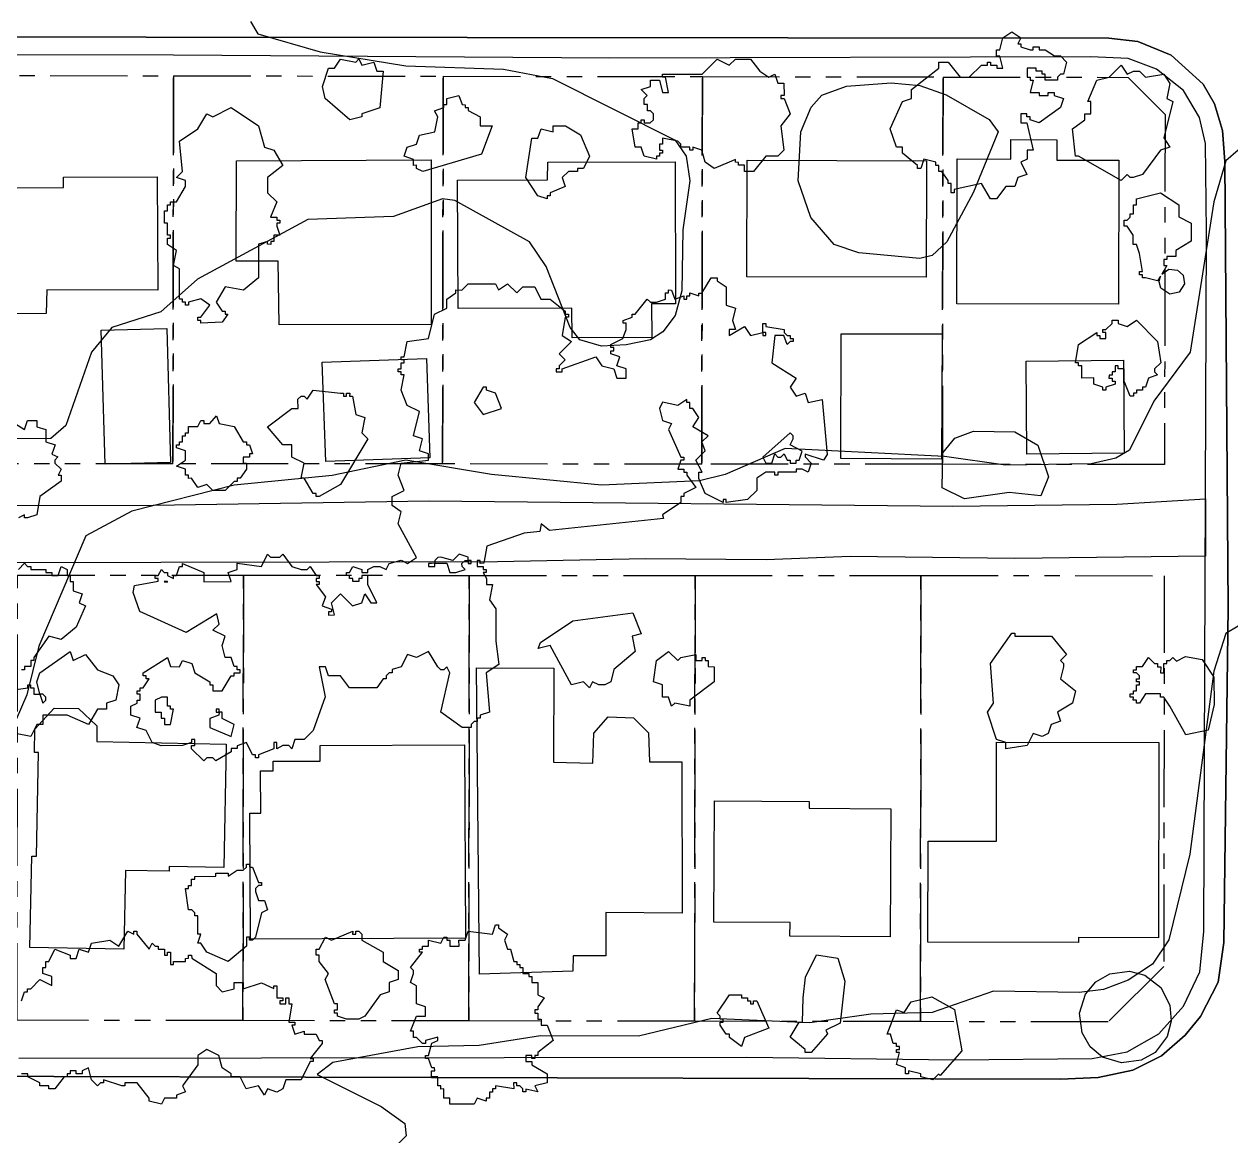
# Model space of a CAD drawing. Header units: metres. Extents: x -550 to 550, y -500 to 950.
# Drawn here: x 247.4 to 346.7, y 738.9 to 830.4 of the extents above; entities that cross this region are included whole.
import ezdxf

# ---------------------------------------------------------------- set-up
doc = ezdxf.new("R2010")
doc.units = ezdxf.units.M
doc.header["$LTSCALE"] = 2
doc.linetypes.add('PHANTOM', pattern=[6.35, 3.175, -0.635, 0.635, -0.635, 0.635, -0.635])
for name, color, linetype in [('SITE-BLDG-EXIST', 7, 'CONTINUOUS'), ('SITE-PARKING', 250, 'CONTINUOUS'), ('SITE-PROPERTY', 7, 'PHANTOM'), ('SITE-ROAD-CURB', 7, 'CONTINUOUS'), ('SITE-ROAD-GRAVEL', 32, 'CONTINUOUS'), ('SITE-ROAD-PAVED', 7, 'CONTINUOUS'), ('SITE-TREE-CANOPY', 94, 'CONTINUOUS'), ('TOPO-CONTOUR-MAJOR', 8, 'CONTINUOUS'), ('TOPO-CONTOUR-MINOR', 9, 'CONTINUOUS')]:
    doc.layers.add(name, color=color, linetype=linetype)

msp = doc.modelspace()

# ---------------------------------------------------------------- linework, layer by layer
at = {"layer": 'SITE-BLDG-EXIST'}
for points in [[(324.154, 819.288), (328.557, 819.271), (328.559, 820.884), (332.351, 820.869), (332.341, 819.2), (337.467, 819.194), (337.431, 807.336), (324.111, 807.375)], [(268.351, 805.643), (268.273, 810.882), (264.819, 810.887), (264.843, 819.14), (280.852, 819.209), (280.87, 805.672)], [(290.435, 817.573), (290.451, 819.019), (300.927, 819.061), (300.968, 807.37), (298.995, 807.362), (299.006, 804.592), (292.455, 804.578), (292.444, 807.014), (283.07, 806.97), (283.013, 817.538)], [(306.841, 809.588), (306.867, 819.176), (321.62, 819.147), (321.593, 809.558)], [(249.221, 808.515), (249.169, 806.579), (238.061, 806.516), (238.088, 816.571), (241.332, 816.59), (241.332, 816.901), (250.601, 816.934), (250.609, 817.801), (258.297, 817.825), (258.356, 808.481)], [(314.567, 794.628), (314.601, 804.906), (322.901, 804.885), (322.867, 794.595)], [(280.46, 802.869), (280.758, 794.704), (272.185, 794.392), (271.886, 802.557)], [(337.833, 802.719), (337.893, 795.066), (329.875, 794.998), (329.814, 802.651)], [(284.591, 777.402), (290.953, 777.382), (290.929, 769.651), (294.159, 769.581), (294.232, 772.028), (295.421, 773.372), (297.499, 773.292), (298.754, 772.055), (298.828, 769.686), (301.483, 769.672), (301.509, 757.224), (295.225, 757.277), (295.234, 753.728), (292.545, 753.72), (292.529, 752.463), (284.847, 752.217)], [(248.241, 772.375), (249.837, 774.108), (251.838, 774.073), (253.353, 772.647), (253.33, 771.345), (263.975, 771.132), (263.78, 760.976), (259.3, 761.059), (259.292, 760.67), (255.697, 760.741), (255.57, 754.256), (247.839, 754.411), (247.989, 761.908), (248.368, 761.908), (248.541, 770.45), (248.204, 770.451)], [(283.693, 755.166), (265.977, 755.078), (265.927, 765.467), (266.833, 765.466), (266.816, 768.937), (267.862, 768.946), (267.856, 769.725), (271.732, 769.742), (271.727, 771.022), (283.614, 771.085)], [(334.143, 755.214), (334.143, 754.825), (321.742, 754.852), (321.767, 763.161), (327.377, 763.154), (327.394, 771.296), (340.742, 771.257), (340.708, 755.195)], [(310.398, 756.457), (304.113, 756.498), (304.168, 766.465), (311.962, 766.421), (311.961, 765.854), (318.695, 765.812), (318.632, 755.278), (310.389, 755.322)]]:
    msp.add_lwpolyline(points, close=True, dxfattribs=at)
at = {"layer": 'SITE-PARKING'}
msp.add_lwpolyline([(254.019, 794.17), (253.71, 805.194), (259.096, 805.343), (259.405, 794.319)], close=True, dxfattribs=at)
at = {"layer": 'SITE-PROPERTY'}
for points in [[(259.602, 794.208), (236.753, 794.214), (236.808, 826.173), (259.656, 826.133)], [(281.797, 794.191), (259.602, 794.208), (259.656, 826.133), (281.851, 826.093)], [(303.128, 794.175), (281.797, 794.191), (281.851, 826.093), (303.183, 826.067)], [(322.929, 794.161), (303.128, 794.175), (303.183, 826.067), (322.983, 826.031)], [(322.983, 826.031), (338.22, 826), (341.264, 822.949), (341.213, 794.149), (322.929, 794.161)], [(265.365, 748.382), (246.778, 748.417), (246.825, 785.036), (265.411, 785.034)], [(283.951, 748.358), (265.365, 748.382), (265.411, 785.034), (283.997, 785.022)], [(302.537, 748.335), (283.951, 748.358), (283.997, 785.022), (302.583, 785.01)], [(321.123, 748.3), (302.537, 748.335), (302.583, 785.01), (321.169, 785.009)], [(321.169, 785.009), (341.195, 784.995), (341.148, 752.847), (336.571, 748.281), (321.123, 748.3)]]:
    msp.add_lwpolyline(points, close=True, dxfattribs=at)
at = {"layer": 'SITE-ROAD-CURB'}
for points in [[(204.562, 829.362), (336.644, 829.228), (339.024, 828.947), (341.775, 827.842), (344.384, 825.436), (345.316, 823.822), (345.973, 821.641), (346.188, 819.083), (346.451, 782.385), (346.093, 754.81), (345.619, 751.54), (344.162, 748.728), (342.903, 747.194), (340.963, 745.495), (338.595, 744.296), (335.744, 743.699), (332.64, 743.558), (187.643, 743.942)], [(246.922, 745.302), (306.845, 745.371), (323.935, 745.149), (335.247, 745.279), (338.127, 745.821), (340.755, 747.297), (342.787, 749.575), (344.124, 752.399), (344.452, 755.724), (344.657, 813.322), (344.575, 820.564), (344.107, 822.689), (342.776, 824.916), (340.566, 826.687), (338.222, 827.558), (335.14, 827.684), (295.559, 827.578), (259.651, 827.835), (182.583, 827.866)]]:
    msp.add_lwpolyline(points, dxfattribs=at)
at = {"layer": 'SITE-ROAD-GRAVEL'}
msp.add_lwpolyline([(239.663, 790.774), (257.989, 790.795), (280.698, 791.144), (323.803, 790.712), (337.298, 790.873), (344.594, 791.331), (344.588, 786.592), (328.888, 786.401), (315.329, 786.562), (308.441, 786.293), (298.491, 786.372), (286.309, 786.143), (230.866, 786.024)], dxfattribs=at)
at = {"layer": 'SITE-ROAD-PAVED'}
msp.add_lwpolyline([(187.643, 743.942), (332.64, 743.558), (335.744, 743.699), (338.595, 744.296), (340.963, 745.495), (342.903, 747.194), (344.162, 748.728), (345.619, 751.54), (346.093, 754.81), (346.451, 782.385), (346.188, 819.083), (345.973, 821.641), (345.316, 823.822), (344.384, 825.436), (341.775, 827.842), (339.024, 828.947), (336.644, 829.228), (204.562, 829.362)], dxfattribs=at)
at = {"layer": 'SITE-TREE-CANOPY'}
for points in [[(329.145, 828.759), (329.397, 828.759), (329.397, 828.514), (330.148, 828.257), (330.401, 828.257), (330.401, 828.513), (330.9, 828.512), (330.899, 828.256), (331.398, 828.256), (332.149, 827.765), (332.647, 827.765), (333.145, 827.264), (332.898, 826.263), (332.645, 826.263), (332.399, 826.008), (332.399, 825.763), (331.395, 825.764), (331.395, 826.265), (331.15, 826.265), (331.15, 826.51), (330.644, 826.51), (330.645, 826.755), (329.9, 826.756), (329.9, 826.011), (330.145, 826.01), (330.145, 825.766), (330.398, 825.765), (330.151, 824.765), (330.895, 824.764), (330.895, 824.508), (331.646, 824.507), (331.646, 824.763), (332.145, 824.762), (332.145, 824.506), (332.896, 824.261), (332.649, 823.516), (330.899, 822.261), (330.148, 822.506), (330.148, 822.762), (329.895, 822.763), (329.896, 823.007), (329.397, 823.008), (329.396, 822.263), (329.895, 822.262), (330.398, 820.014), (329.899, 820.015), (329.898, 819.259), (329.399, 819.015), (329.896, 818.013), (329.145, 817.758), (328.898, 817.013), (328.147, 817.014), (327.394, 816.014), (326.896, 816.014), (326.146, 817.261), (323.899, 816.763), (323.898, 816.508), (323.645, 816.508), (323.646, 817.264), (323.401, 817.265), (323.401, 817.509), (322.896, 818.255), (322.651, 818.256), (322.651, 818.756), (322.398, 818.756), (322.399, 819.012), (321.395, 819.258), (321.148, 818.513), (320.895, 818.514), (320.896, 818.758), (319.647, 819.761), (319.648, 820.262), (319.149, 820.262), (318.646, 821.765), (319.646, 824.01), (320.397, 824.265), (320.398, 825.01), (322.647, 826.765), (322.648, 827.266), (323.399, 827.265), (324.395, 826.007), (325.146, 826.006), (326.151, 827.005), (326.65, 827.005), (326.65, 827.261), (326.896, 827.26), (326.896, 827.016), (327.401, 827.015), (327.401, 826.759), (327.899, 826.759), (327.648, 827.76), (327.395, 827.76), (327.396, 828.261), (327.648, 828.261), (327.895, 829.261), (328.647, 829.761), (329.398, 829.26)], [(275.147, 827.014), (276.151, 827.258), (276.396, 826.512), (276.895, 826.511), (276.645, 823.508), (275.149, 823.01), (275.148, 822.765), (274.151, 822.51), (272.145, 824.259), (271.901, 825.261), (272.401, 826.762), (272.9, 826.761), (273.399, 827.506), (274.649, 827.259), (274.895, 827.515)], [(307.895, 826.506), (308.645, 826.015), (309.151, 826.259), (309.396, 825.514), (309.895, 825.513), (309.9, 824.512), (309.647, 824.512), (309.647, 824.256), (309.9, 824.256), (310.397, 823.01), (309.644, 822.009), (309.895, 820.007), (309.395, 819.507), (308.398, 819.508), (307.4, 818.264), (306.648, 818.264), (306.649, 818.765), (306.151, 818.766), (306.151, 819.01), (305.898, 819.011), (305.898, 819.255), (304.149, 818.512), (303.398, 819.014), (303.147, 820.015), (302.396, 820.261), (302.396, 820.005), (302.15, 820.005), (302.15, 820.261), (301.399, 820.262), (301.399, 820.507), (301.147, 820.763), (299.897, 821.009), (299.897, 820.509), (299.651, 820.509), (299.65, 820.009), (299.896, 820.008), (299.896, 819.764), (299.65, 819.764), (299.65, 819.508), (299.397, 819.508), (299.396, 819.264), (298.4, 819.51), (298.148, 820.255), (297.649, 820.256), (297.398, 821.758), (297.897, 821.757), (297.898, 822.258), (298.15, 822.257), (298.151, 822.513), (298.396, 822.513), (298.396, 822.257), (298.649, 822.257), (298.895, 822.257), (299.148, 822.512), (299.148, 823.013), (298.896, 823.258), (298.65, 823.258), (298.651, 823.759), (298.398, 823.759), (298.399, 824.259), (298.645, 824.515), (298.147, 825.005), (298.898, 825.26), (298.899, 825.76), (299.65, 825.76), (299.895, 824.758), (300.4, 824.757), (300.149, 826.015), (299.896, 826.015), (299.897, 826.26), (303.148, 826.256), (304.399, 827.511), (305.396, 827.009), (305.895, 827.509), (307.145, 827.508)], [(338.15, 826.256), (338.649, 826.511), (339.147, 826.511), (339.645, 826.01), (341.148, 826.264), (341.646, 825.507), (341.399, 824.261), (341.897, 824.016), (341.149, 821.013), (341.646, 820.256), (340.895, 820.012), (339.397, 818.012), (338.645, 817.757), (338.399, 817.757), (338.147, 818.014), (337.648, 817.514), (334.146, 819.509), (333.901, 819.51), (333.651, 821.757), (334.649, 822.512), (334.649, 823.013), (335.148, 823.012), (335.149, 824.013), (334.896, 824.013), (335.65, 825.759), (336.647, 826.013), (337.646, 827.013)], [(279.651, 818.51), (279.651, 818.766), (279.398, 818.755), (279.399, 819.255), (278.648, 819.512), (278.895, 820.257), (279.646, 820.512), (279.9, 821.257), (281.15, 821.511), (281.398, 822.757), (281.145, 823.258), (281.897, 823.513), (281.897, 823.757), (282.15, 823.757), (282.151, 824.258), (283.148, 824.512), (283.4, 823.756), (283.646, 823.755), (283.645, 823.51), (283.898, 823.51), (283.898, 823.265), (284.894, 822.764), (284.9, 822.007), (285.869, 822.006), (285.01, 819.682), (280.163, 818.253)], [(263.654, 805.86), (261.898, 805.773), (261.899, 806.007), (261.646, 806.007), (261.646, 806.263), (261.899, 806.263), (262.644, 807.263), (261.901, 807.765), (260.896, 807.51), (260.896, 807.265), (260.65, 807.266), (260.651, 807.51), (260.398, 807.511), (260.398, 807.755), (260.145, 807.756), (260.149, 810.259), (259.65, 810.515), (259.898, 811.761), (259.147, 812.262), (259.148, 812.763), (259.4, 812.762), (259.401, 813.007), (259.148, 813.007), (259.149, 814.008), (258.897, 814.009), (258.898, 815.01), (259.151, 815.01), (259.151, 815.51), (259.397, 815.51), (259.397, 815.766), (259.896, 815.765), (260.649, 817.01), (260.649, 817.511), (259.898, 817.756), (260.397, 818.256), (260.148, 820.759), (261.645, 821.759), (262.398, 823.015), (262.896, 822.758), (264.399, 823.513), (266.644, 822.008), (267.148, 820.261), (267.899, 820.015), (268.648, 818.757), (267.397, 817.758), (267.396, 816.512), (268.146, 815.766), (267.646, 814.509), (268.145, 814.509), (268.151, 814.264), (268.397, 814.264), (268.397, 814.008), (268.151, 814.008), (268.151, 813.763), (268.395, 813.007), (267.897, 813.007), (267.896, 812.507), (267.65, 812.507), (267.65, 812.262), (267.397, 812.263), (267.398, 812.507), (266.646, 812.264), (266.65, 809.505), (265.399, 808.505), (263.896, 808.763), (263.15, 807.507), (263.648, 806.761), (263.901, 806.761), (263.9, 806.505), (264.132, 806.505)], [(293.15, 821.263), (293.899, 819.515), (293.399, 818.515), (292.901, 818.515), (292.9, 818.26), (292.149, 818.261), (291.65, 817.761), (291.895, 817.015), (290.651, 816.505), (290.651, 816.26), (290.398, 816.26), (290.398, 816.016), (289.647, 816.261), (288.645, 817.764), (289.147, 821.012), (289.646, 821.011), (289.899, 821.756), (290.896, 821.51), (290.897, 822.011), (291.901, 822.009)], [(339.646, 809.513), (339.4, 809.514), (339.4, 809.758), (339.148, 809.759), (339.148, 810.014), (339.401, 810.014), (339.15, 811.505), (338.898, 812.262), (338.645, 812.262), (338.646, 813.007), (338.149, 813.764), (337.896, 813.765), (337.896, 814.265), (338.149, 814.265), (338.395, 814.509), (338.396, 814.765), (338.648, 814.765), (338.649, 815.51), (338.895, 815.51), (338.896, 816.01), (340.897, 816.508), (342.399, 815.505), (342.398, 814.515), (343.401, 814.014), (343.399, 812.512), (342.148, 811.757), (342.148, 811.257), (341.396, 811.257), (341.396, 811.013), (341.15, 811.013), (341.15, 810.512), (341.395, 810.512), (340.98, 809.812), (341.557, 810.212), (342.273, 810.144), (342.736, 809.721), (342.861, 809.009), (342.432, 808.331), (341.645, 808.154), (340.916, 808.666), (340.776, 809.189), (340.875, 809.634), (340.65, 809.256)], [(308.149, 805.76), (308.395, 805.759), (308.395, 805.515), (309.897, 805.257), (309.897, 805.012), (310.149, 804.756), (310.395, 804.756), (310.395, 804.511), (310.647, 804.511), (310.647, 804.255), (310.394, 804.255), (310.148, 804.011), (309.896, 804.756), (309.145, 804.757), (308.897, 802.511), (310.896, 801.262), (310.397, 800.506), (310.894, 799.76), (311.646, 800.015), (311.898, 799.259), (313.036, 799.491), (313.451, 794.963), (313.149, 794.507), (311.647, 795.01), (311.646, 794.765), (312.144, 794.264), (311.898, 793.508), (311.399, 793.764), (310.901, 793.765), (310.9, 793.509), (309.398, 793.511), (309.398, 793.255), (309.145, 793.255), (309.145, 793.511), (308.401, 793.512), (307.649, 793.012), (307.648, 792.011), (306.895, 791.256), (305.147, 791.013), (305.147, 791.258), (304.901, 791.258), (304.901, 791.014), (303.399, 791.761), (302.895, 793.007), (302.896, 793.508), (303.149, 793.508), (302.644, 794.509), (303.397, 795.265), (303.145, 796.01), (303.651, 796.51), (302.395, 797.257), (302.895, 798.013), (302.397, 798.759), (302.151, 798.759), (302.145, 799.26), (301.899, 799.26), (301.899, 799.505), (301.147, 799.005), (299.898, 799.263), (299.644, 798.762), (299.896, 797.761), (300.647, 797.515), (300.401, 797.015), (301.395, 794.756), (301.648, 794.755), (301.647, 794.511), (301.395, 794.511), (301.148, 793.755), (301.646, 793.765), (301.646, 793.509), (301.899, 793.509), (301.899, 793.264), (302.649, 792.262), (301.651, 791.763), (301.651, 791.507), (301.398, 791.507), (301.397, 791.007), (299.9, 790.008), (299.977, 789.696), (290.595, 788.718), (289.901, 789.264), (289.794, 788.63), (288.523, 788.498), (285.433, 787.423), (285.185, 786.022), (284.897, 786.011), (284.897, 786.256), (284.645, 786.256), (284.651, 785.755), (285.15, 785.755), (285.149, 785.51), (285.395, 785.51), (285.395, 785.265), (285.149, 785.265), (285.401, 784.764), (285.4, 784.264), (285.899, 784.263), (285.645, 783.007), (286.17, 782.261), (286.188, 779.602), (286.417, 777.688), (285.398, 777.011), (285.647, 773.763), (284.895, 773.508), (284.895, 773.263), (284.649, 773.263), (284.649, 773.008), (284.396, 773.008), (284.15, 772.764), (284.15, 772.508), (283.399, 772.509), (281.645, 773.757), (282.4, 777.015), (282.148, 777.505), (281.895, 777.26), (281.649, 777.261), (281.397, 777.506), (280.647, 778.764), (279.649, 778.264), (278.898, 778.51), (278.398, 777.509), (277.647, 777.266), (277.646, 777.01), (277.401, 777.01), (277.148, 776.755), (277.147, 776.51), (276.895, 776.51), (276.395, 775.766), (274.148, 775.757), (273.398, 776.759), (272.401, 776.761), (272.149, 777.506), (271.651, 777.507), (272.146, 775.015), (271.145, 772.257), (270.4, 771.513), (269.649, 771.514), (269.395, 770.758), (269.15, 771.014), (268.651, 771.014), (268.145, 770.759), (268.146, 771.26), (267.9, 771.26), (267.9, 770.76), (266.649, 770.261), (266.649, 770.005), (266.396, 770.005), (266.396, 770.261), (266.151, 770.261), (265.646, 771.263), (264.895, 771.008), (264.894, 770.763), (264.396, 770.764), (264.395, 770.508), (263.145, 769.764), (262.899, 770.009), (262.401, 770.01), (262.148, 769.766), (261.145, 770.757), (261.145, 771.013), (261.398, 771.013), (261.399, 771.513), (261.146, 771.513), (261.145, 771.258), (260.401, 771.014), (258.645, 771.005), (257.894, 771.262), (257.397, 772.263), (256.646, 772.509), (256.9, 773.265), (256.149, 773.511), (256.15, 774.256), (256.649, 774.511), (256.649, 774.756), (256.895, 774.756), (256.895, 775.256), (256.65, 775.257), (256.65, 775.513), (256.896, 775.512), (256.896, 775.757), (257.149, 775.757), (257.648, 776.512), (257.396, 776.513), (257.396, 776.757), (257.15, 776.758), (257.15, 777.014), (259.146, 778.257), (259.398, 777.511), (260.149, 777.51), (260.396, 778.011), (261.147, 777.765), (261.398, 777.008), (262.647, 776.261), (262.647, 776.005), (262.9, 776.005), (262.899, 775.516), (263.651, 775.515), (264.396, 776.76), (264.649, 776.759), (264.649, 777.015), (265.148, 777.015), (265.148, 777.259), (264.896, 777.26), (264.896, 777.515), (264.65, 777.516), (264.398, 778.261), (263.9, 778.262), (263.648, 779.263), (263.895, 780.008), (262.899, 780.51), (263.398, 781.01), (263.23, 781.845), (260.701, 780.324), (256.876, 782.042), (256.344, 783.6), (256.429, 784.2), (258.396, 784.543), (258.396, 784.765), (258.15, 784.766), (258.151, 785.01), (258.396, 785.01), (258.65, 785.51), (258.895, 785.265), (259.148, 785.265), (259.148, 785.009), (259.646, 784.764), (259.646, 785.008), (259.899, 785.008), (260.146, 785.764), (260.398, 785.764), (260.399, 786.009), (262.146, 785.261), (262.145, 784.482), (264.399, 784.513), (264.147, 785.258), (264.899, 785.513), (264.9, 786.014), (266.9, 785.756), (267.4, 786.756), (267.646, 786.511), (268.397, 786.51), (268.65, 786.766), (269.4, 785.764), (270.151, 785.507), (270.65, 785.506), (270.896, 785.762), (271.4, 785.016), (271.646, 785.015), (271.646, 784.76), (271.4, 784.76), (271.4, 784.515), (271.645, 784.515), (271.645, 784.259), (271.399, 784.259), (272.149, 783.257), (271.896, 782.512), (272.647, 782.255), (272.646, 782.011), (272.401, 782.011), (272.4, 781.755), (272.899, 781.766), (272.647, 782.756), (273.4, 783.511), (274.395, 782.509), (275.147, 782.764), (275.401, 783.509), (275.898, 782.763), (276.397, 782.762), (275.647, 784.265), (275.648, 785.01), (275.15, 785.011), (275.15, 784.755), (274.897, 784.755), (274.896, 784.511), (274.398, 784.511), (274.398, 784.756), (274.145, 784.756), (274.146, 785.012), (273.9, 785.013), (273.9, 785.257), (274.146, 785.257), (274.4, 785.757), (275.151, 785.512), (275.15, 785.256), (275.649, 785.255), (275.649, 785.511), (276.148, 785.755), (276.646, 785.765), (277.145, 785.509), (277.398, 786.009), (278.395, 786.264), (278.901, 786.007), (279.646, 786.507), (278.146, 789.256), (278.4, 790.257), (277.65, 790.759), (277.651, 791.515), (278.648, 792.014), (278.144, 793.261), (278.399, 794.262), (280.646, 794.515), (280.646, 795.015), (279.895, 795.261), (280.149, 796.262), (279.398, 796.508), (279.899, 798.509), (278.896, 799.011), (278.399, 800.257), (278.646, 801.514), (278.401, 801.514), (278.401, 801.759), (278.148, 801.759), (278.149, 802.015), (278.394, 802.015), (278.395, 802.516), (278.648, 802.515), (278.648, 802.76), (278.395, 802.76), (278.396, 803.005), (278.648, 803.005), (278.896, 804.261), (280.644, 804.515), (281.145, 806.506), (282.15, 807.005), (282.151, 807.761), (282.896, 808.261), (282.896, 808.506), (283.395, 808.505), (283.901, 809.005), (286.148, 809.013), (286.4, 808.512), (287.145, 809.012), (287.895, 808.266), (288.394, 808.766), (289.399, 808.764), (289.896, 807.763), (290.647, 807.762), (291.896, 806.759), (291.895, 806.514), (292.148, 806.514), (292.148, 806.258), (291.895, 806.258), (291.647, 804.757), (292.398, 804.255), (291.4, 803.256), (291.898, 802.766), (291.399, 802.266), (291.398, 802.01), (291.145, 802.01), (291.145, 801.765), (291.651, 801.765), (291.651, 802.009), (294.398, 803.007), (294.895, 802.261), (295.899, 802.015), (296.151, 801.258), (296.895, 801.258), (296.896, 802.014), (296.145, 802.26), (296.399, 803.016), (295.648, 803.261), (295.648, 803.506), (295.901, 803.506), (295.901, 803.762), (295.648, 803.762), (295.649, 804.007), (296.646, 804.506), (296.9, 805.262), (296.901, 805.763), (296.648, 805.763), (296.648, 806.008), (297.4, 806.263), (297.4, 806.507), (297.646, 806.507), (298.645, 807.763), (298.897, 807.507), (299.396, 807.506), (300.147, 807.761), (300.148, 808.261), (300.401, 808.261), (300.401, 808.506), (300.647, 808.505), (300.899, 807.76), (301.65, 808.015), (301.65, 807.759), (301.896, 807.759), (301.896, 808.014), (302.149, 808.014), (302.149, 808.259), (302.9, 808.013), (302.9, 808.258), (303.146, 808.258), (303.899, 809.514), (304.398, 809.513), (304.397, 809.257), (305.148, 808.756), (305.146, 807.265), (305.897, 807.008), (305.65, 806.007), (305.895, 805.262), (305.396, 805.262), (305.396, 804.762), (306.646, 805.506), (307.151, 804.76), (308.148, 805.014)], [(340.65, 804.262), (340.901, 802.515), (340.395, 802.015), (340.394, 801.759), (340.647, 801.514), (339.895, 801.259), (339.649, 800.514), (339.396, 800.514), (339.396, 800.259), (338.897, 800.259), (338.897, 800.015), (338.651, 800.015), (338.651, 799.759), (338.398, 799.759), (337.901, 801.006), (337.895, 802.007), (337.397, 802.008), (337.397, 802.263), (337.151, 802.264), (337.15, 801.763), (336.898, 801.763), (336.897, 801.508), (336.645, 801.508), (336.644, 801.263), (336.897, 801.263), (336.897, 801.007), (337.15, 801.007), (337.149, 800.762), (336.398, 800.507), (336.397, 800.262), (336.145, 800.263), (336.145, 800.507), (335.401, 800.764), (335.394, 801.265), (334.397, 801.255), (334.399, 802.256), (334.146, 802.256), (334.146, 802.512), (333.9, 802.512), (334.148, 804.014), (335.645, 805.013), (335.645, 804.757), (335.897, 804.757), (335.897, 804.512), (336.396, 804.512), (336.396, 805.012), (336.15, 805.013), (336.151, 805.257), (336.397, 805.257), (336.896, 805.757), (336.896, 806.013), (337.395, 806.012), (337.401, 805.756), (338.145, 805.511), (338.897, 806.01)], [(308.148, 804.758), (308.401, 804.758), (308.401, 805.014), (308.148, 805.014)], [(285.144, 798.258), (286.648, 798.756), (286.151, 800.014), (285.4, 800.26), (285.4, 800.516), (285.147, 800.505), (284.394, 799.26)], [(273.399, 800.008), (273.645, 800.008), (273.645, 799.763), (273.898, 799.763), (273.898, 800.007), (274.151, 800.007), (274.15, 799.762), (274.396, 799.762), (274.647, 798.26), (275.398, 798.014), (275.151, 796.758), (275.649, 796.256), (273.397, 792.511), (271.647, 791.512), (271.395, 791.512), (271.395, 791.757), (271.149, 791.757), (270.399, 793.015), (270.147, 793.015), (270.401, 794.261), (269.397, 794.763), (269.399, 795.764), (268.647, 795.765), (267.399, 797.257), (269.396, 798.756), (269.901, 798.755), (269.895, 799.512), (270.148, 799.756), (270.401, 799.756), (270.646, 799.511), (271.146, 800.256)], [(263.397, 797.507), (264.647, 797.26), (265.397, 796.014), (265.65, 796.013), (265.649, 795.757), (265.895, 795.757), (266.147, 795.011), (265.901, 795.012), (265.901, 794.756), (265.395, 794.757), (265.395, 794.256), (265.647, 794.256), (265.647, 793.755), (265.147, 793.01), (264.894, 793.011), (264.901, 792.755), (264.648, 792.755), (263.896, 792.011), (262.899, 792.012), (262.401, 792.513), (261.649, 792.258), (261.145, 793.016), (260.899, 793.005), (260.899, 793.261), (260.647, 793.261), (260.647, 793.761), (259.896, 794.007), (260.648, 794.507), (260.649, 795.263), (259.898, 795.509), (259.899, 795.765), (260.144, 795.764), (260.145, 796.009), (260.397, 796.009), (260.398, 796.509), (260.651, 796.509), (260.651, 796.765), (260.897, 796.765), (260.898, 797.265), (261.649, 797.264), (261.895, 797.764), (262.148, 797.764), (262.148, 797.508), (262.646, 797.508), (263.188, 798.141)], [(308.395, 794.257), (308.9, 794.257), (309.147, 795.013), (309.399, 794.757), (309.645, 794.756), (309.898, 795.012), (310.15, 794.511), (310.396, 794.511), (310.396, 794.255), (310.894, 794.265), (310.895, 794.51), (311.147, 794.51), (311.401, 795.255), (310.398, 795.757), (310.651, 796.257), (310.644, 796.513), (310.399, 796.758), (308.15, 794.758)], [(331.656, 793.138), (331.029, 791.581), (328.424, 791.852), (324.765, 791.334), (322.927, 792.237), (322.98, 795.118), (323.957, 796.318), (325.503, 796.894), (328.887, 796.846), (330.788, 795.731)], [(282.145, 786.014), (282.396, 785.258), (282.895, 785.257), (283.647, 785.512), (283.401, 785.757), (283.394, 786.013), (283.648, 786.257), (283.9, 786.257), (283.901, 786.513), (283.15, 786.758), (282.651, 786.258), (281.647, 786.516), (281.401, 786.505), (281.148, 786.26), (281.148, 786.016)], [(280.895, 786.005), (280.649, 786.005), (280.649, 785.76), (281.147, 785.76), (281.148, 786.016)], [(283.9, 786.012), (284.146, 786.012), (284.146, 786.257), (283.9, 786.257)], [(259.147, 784.453), (259.147, 784.508), (258.894, 784.509), (258.901, 784.486)], [(289.853, 779.486), (292.517, 781.274), (297.447, 781.935), (298.133, 780.199), (297.395, 780.011), (297.646, 778.764), (295.896, 777.265), (295.649, 776.264), (295.15, 776.009), (294.645, 776.01), (294.146, 776.255), (293.9, 775.766), (293.395, 776.256), (292.398, 776.012), (290.646, 779.263), (289.656, 779.008)], [(328.901, 780.016), (331.899, 780.012), (333.147, 778.509), (332.648, 778.009), (332.9, 777.764), (332.9, 777.508), (332.646, 776.507), (333.895, 775.515), (333.648, 774.514), (332.397, 773.76), (332.649, 773.014), (331.897, 772.759), (331.65, 772.014), (331.145, 771.759), (330.401, 772.016), (329.901, 771.015), (328.145, 770.762), (328.146, 771.262), (327.395, 771.508), (326.646, 773.756), (327.146, 774.511), (326.897, 777.76), (328.648, 780.261), (328.894, 780.26)], [(301.149, 778.015), (301.395, 778.259), (302.645, 778.513), (302.645, 778.013), (303.15, 778.012), (303.151, 778.257), (303.396, 778.257), (303.396, 778.012), (303.649, 778.012), (303.648, 777.511), (304.147, 777.51), (304.145, 776.265), (302.149, 774.765), (302.148, 774.265), (300.899, 774.511), (300.646, 774.256), (300.401, 775.012), (299.895, 775.013), (299.897, 776.014), (299.146, 776.26), (299.401, 778.006), (300.399, 778.761)], [(341.645, 774.26), (341.147, 775.006), (340.895, 775.006), (340.895, 775.262), (339.645, 775.263), (339.146, 774.508), (338.9, 774.508), (338.9, 774.764), (338.647, 774.764), (338.648, 775.009), (338.395, 775.009), (338.395, 775.265), (338.648, 775.265), (338.648, 775.509), (338.901, 775.509), (338.895, 776.01), (339.147, 776.009), (339.148, 776.265), (338.895, 776.265), (338.895, 776.51), (339.148, 776.51), (339.148, 776.766), (338.896, 777.011), (338.65, 777.011), (338.651, 777.256), (338.896, 777.255), (338.897, 777.511), (339.395, 777.511), (339.895, 778.255), (340.4, 777.765), (340.645, 777.765), (340.645, 777.509), (340.898, 777.509), (340.897, 777.008), (341.15, 777.008), (341.151, 777.764), (341.397, 777.764), (341.397, 778.009), (341.65, 778.008), (341.896, 778.264), (342.197, 777.963), (342.935, 778.341), (344.304, 778.094), (345.278, 776.647), (345.289, 774.4), (344.809, 772.298), (342.962, 771.889)], [(248.897, 774.51), (249.15, 774.766), (249.15, 775.01), (248.898, 775.255), (248.645, 775.256)], [(258.15, 773.764), (258.649, 773.764), (258.648, 773.263), (258.901, 773.263), (258.9, 772.762), (259.399, 772.761), (259.646, 774.007), (259.401, 774.007), (259.401, 774.263), (259.148, 774.263), (259.149, 775.009), (258.65, 775.009), (258.145, 774.765)], [(263.395, 773.513), (262.651, 773.258), (262.65, 772.513), (264.397, 771.765), (264.651, 772.755), (263.648, 773.257), (263.648, 773.757), (263.396, 773.758)], [(263.396, 774.013), (263.15, 774.014), (263.15, 773.758), (263.396, 773.758)], [(265.9, 761.007), (266.146, 761.006), (266.65, 759.76), (266.896, 759.759), (266.895, 759.515), (266.65, 759.515), (266.396, 759.26), (266.396, 759.015), (266.648, 758.258), (267.147, 758.257), (267.398, 757.512), (266.899, 757.257), (266.398, 755.255), (266.145, 755.011), (265.9, 755.011), (265.9, 755.256), (265.647, 755.256), (265.646, 754.511), (264.149, 753.256), (262.395, 754.014), (261.897, 754.76), (261.651, 754.76), (261.898, 755.505), (261.645, 755.506), (261.647, 757.007), (261.401, 757.008), (261.395, 757.264), (261.149, 757.509), (260.896, 757.509), (260.646, 759.256), (260.899, 759.255), (260.899, 759.511), (261.145, 759.511), (261.145, 760.012), (261.398, 760.011), (261.398, 760.256), (263.147, 760.265), (263.147, 760.51), (264.151, 760.508), (264.151, 760.264), (264.896, 760.763), (265.394, 760.763), (265.647, 761.007), (265.648, 761.263), (265.9, 761.262)], [(286.894, 755.007), (287.146, 754.261), (287.399, 754.261), (287.65, 753.259), (287.896, 753.259), (287.896, 753.014), (288.149, 753.014), (288.148, 752.758), (288.401, 752.758), (288.4, 752.257), (288.899, 752.257), (288.899, 752.012), (289.144, 752.012), (289.151, 751.511), (289.649, 751.51), (289.648, 750.509), (290.146, 750.264), (289.647, 749.508), (289.647, 749.263), (289.401, 749.264), (289.4, 749.008), (289.646, 749.008), (289.646, 748.507), (289.898, 748.507), (289.898, 748.006), (290.396, 748.005), (290.9, 746.759), (289.649, 745.759), (289.649, 745.515), (289.396, 745.515), (289.396, 745.259), (289.15, 745.259), (289.15, 745.515), (288.645, 745.505), (288.651, 745.015), (289.15, 745.015), (289.149, 744.759), (290.398, 744.012), (290.397, 743.256), (289.4, 743.012), (289.645, 742.511), (288.648, 742.757), (288.648, 742.513), (288.395, 742.513), (288.395, 742.758), (288.15, 743.014), (287.897, 743.014), (287.898, 743.259), (287.645, 743.259), (287.651, 742.759), (286.149, 743.005), (286.149, 742.76), (285.896, 742.761), (285.895, 742.505), (285.65, 742.505), (285.649, 742.016), (285.396, 742.005), (285.396, 741.76), (284.645, 742.006), (284.399, 741.506), (282.397, 741.508), (282.398, 742.009), (281.9, 742.009), (281.9, 742.766), (281.648, 742.755), (281.648, 743.011), (281.395, 743.011), (281.396, 743.756), (280.898, 743.757), (280.898, 744.258), (281.151, 744.257), (281.144, 744.513), (280.899, 744.513), (280.647, 745.259), (280.401, 745.259), (280.394, 745.515), (280.647, 745.515), (280.901, 746.516), (281.4, 746.76), (281.4, 747.016), (280.396, 746.761), (280.396, 746.505), (280.15, 746.506), (279.645, 747.007), (279.399, 747.007), (279.4, 747.508), (279.147, 747.508), (279.647, 748.764), (280.398, 748.763), (280.399, 749.509), (279.648, 749.765), (279.65, 751.256), (279.145, 751.512), (279.399, 752.257), (279.399, 752.513), (279.147, 752.758), (280.145, 754.014), (279.899, 754.014), (279.9, 754.259), (280.146, 754.259), (280.146, 754.515), (280.644, 754.514), (280.645, 755.015), (281.649, 754.757), (281.895, 755.258), (282.148, 755.257), (282.148, 755.013), (282.4, 755.012), (282.4, 754.512), (283.151, 754.511), (283.145, 755.011), (283.65, 755.011), (283.897, 755.756), (285.898, 755.508), (286.145, 756.265), (286.397, 756.264), (286.397, 756.008), (287.148, 755.507)], [(275.147, 755.255), (275.147, 755.01), (276.901, 754.007), (276.9, 753.262), (278.149, 752.515), (278.148, 751.758), (277.397, 751.515), (277.396, 750.758), (276.651, 750.514), (275.399, 748.759), (274.9, 748.514), (273.896, 748.516), (273.145, 748.761), (273.145, 749.006), (272.9, 749.006), (272.9, 749.262), (273.146, 749.262), (273.146, 749.763), (272.901, 749.763), (272.145, 751.755), (272.398, 752.255), (271.648, 753.257), (271.649, 753.758), (271.396, 753.758), (271.397, 754.259), (271.649, 754.258), (272.149, 755.259), (272.647, 755.014), (274.397, 755.757), (274.396, 755.512), (274.649, 755.512), (274.649, 755.756), (274.895, 755.756), (275.148, 755.511)], [(311.464, 750.259), (311.67, 751.95), (312.571, 753.795), (314.34, 753.515), (314.913, 751.623), (314.516, 748.164), (313.35, 747.598), (313.476, 747.309), (312.146, 745.764), (311.648, 745.765), (311.648, 746.01), (310.4, 747.012), (311.146, 748.257), (311.412, 748.257)], [(341.774, 748.341), (341.435, 747.074), (340.437, 745.773), (339.298, 745.119), (337.669, 744.898), (336.104, 745.39), (335.094, 746.236), (334.435, 747.383), (334.22, 749.007), (334.713, 750.575), (335.564, 751.575), (336.702, 752.241), (338.332, 752.45), (339.602, 752.115), (340.907, 751.112), (341.663, 749.654)], [(306.394, 750.266), (306.9, 750.265), (306.9, 750.009), (307.145, 750.009), (307.145, 749.764), (307.398, 749.764), (307.398, 750.009), (307.651, 750.008), (308.645, 747.76), (306.65, 747.006), (306.396, 746.261), (305.4, 747.008), (305.401, 747.263), (305.148, 747.264), (304.65, 748.01), (304.651, 748.266), (304.896, 748.265), (304.897, 748.51), (304.651, 748.51), (304.651, 748.755), (304.399, 749.011), (305.398, 750.512), (306.395, 750.51)], [(320.36, 749.926), (322.06, 750.335), (323.933, 749.298), (324.526, 745.894), (322.754, 743.86), (322.614, 743.972), (322.15, 743.505), (321.146, 743.762), (321.146, 744.007), (320.149, 744.264), (320.149, 744.008), (319.896, 744.008), (319.897, 744.509), (319.146, 744.766), (319.4, 745.755), (319.147, 745.756), (319.147, 746.011), (319.4, 746.011), (319.4, 746.256), (319.148, 746.256), (319.148, 746.512), (318.895, 746.512), (318.65, 747.258), (318.398, 747.258), (319.144, 749.26), (319.79, 749.047)]]:
    msp.add_lwpolyline(points, close=True, dxfattribs=at)
for points in [[(246.651, 797.506), (247.395, 797.015), (247.648, 797.76), (248.4, 797.759), (248.399, 797.259), (249.15, 797.013), (249.149, 796.012), (249.9, 795.755), (249.646, 795.01), (250.144, 794.765), (249.898, 794.509), (249.898, 794.265), (250.396, 793.763), (250.149, 793.263), (250.395, 793.263), (250.395, 792.762), (248.645, 791.507), (248.397, 790.006), (247.645, 789.762), (247.4, 789.763), (247.4, 790.007), (246.901, 789.763)], [(246.896, 785.514), (247.395, 786.014), (247.647, 785.758), (247.9, 785.757), (247.9, 785.513), (249.15, 785.511), (249.149, 785.255), (249.648, 785.266), (249.647, 785.01), (250.146, 785.009), (250.4, 785.765), (250.898, 785.509), (250.897, 785.008), (251.15, 785.008), (251.149, 784.507), (251.395, 784.507), (251.401, 783.762), (252.145, 783.505), (251.899, 782.76), (252.397, 782.515), (251.65, 780.758), (250.399, 779.759), (249.395, 780.016), (248.15, 778.26), (248.15, 778.015), (247.897, 778.015), (247.897, 777.515), (247.398, 777.515), (247.398, 777.26), (247.145, 777.26)], [(245.9, 775.515), (247.649, 775.758), (247.649, 776.013), (247.895, 776.013), (247.894, 775.757), (248.147, 775.757), (248.146, 775.256), (248.645, 775.256), (248.401, 776.257), (248.647, 777.013), (251.149, 778.756), (251.401, 778.011), (252.399, 778.51), (253.401, 777.263), (254.65, 776.761), (255.148, 776.015), (254.901, 774.758), (254.149, 774.515), (254.148, 774.014), (253.397, 774.015), (252.651, 772.759), (250.897, 773.506), (248.896, 773.509), (248.895, 772.764), (248.396, 772.764), (247.896, 771.764), (246.647, 772.01)], [(247.145, 750.007), (247.399, 750.763), (247.645, 750.763), (247.645, 751.007), (247.898, 751.007), (248.65, 751.762), (249.647, 751.261), (249.648, 752.006), (248.897, 752.263), (248.897, 752.763), (249.15, 752.763), (249.151, 753.263), (249.396, 753.263), (249.896, 754.264), (251.146, 753.762), (251.145, 753.506), (251.651, 753.505), (251.897, 754.261), (252.648, 754.015), (252.895, 754.76), (254.398, 755.014), (255.149, 754.513), (255.895, 755.758), (256.4, 755.512), (256.4, 755.757), (256.646, 755.757), (256.646, 755.512), (257.648, 754.265), (257.895, 754.765), (258.147, 754.509), (258.4, 754.509), (258.4, 754.264), (258.898, 754.263), (258.897, 753.763), (259.15, 753.763), (259.15, 754.007), (259.396, 754.007), (259.395, 753.006), (259.648, 753.005), (259.648, 753.261), (260.645, 753.26), (260.645, 753.505), (260.898, 753.516), (260.899, 753.76), (261.144, 753.76), (261.151, 753.515), (263.151, 752.256), (263.149, 751.266), (263.647, 750.765), (264.645, 751.008), (264.645, 751.509), (265.397, 751.508), (265.396, 751.007), (266.899, 751.506), (267.896, 751.015), (267.896, 751.26), (268.149, 751.259), (268.147, 750.258), (268.646, 750.258), (268.646, 750.013), (268.4, 750.013), (268.4, 749.757), (268.898, 749.757), (268.899, 750.257), (269.145, 750.257), (269.151, 749.756), (269.397, 749.756), (269.149, 748.255), (269.648, 748.265), (269.647, 748.009), (269.395, 748.01), (269.646, 747.264), (270.398, 747.508), (270.398, 747.263), (271.395, 747.262), (271.647, 746.761), (271.9, 746.761), (271.899, 746.505), (270.901, 745.26), (271.146, 745.26), (271.146, 745.015), (270.9, 745.016), (270.147, 743.515), (268.897, 743.505), (268.651, 742.76), (268.145, 742.505), (267.401, 742.762), (267.147, 742.262), (266.65, 743.008), (265.645, 742.764), (265.148, 743.755), (264.397, 743.756), (264.397, 744.012), (263.646, 744.513), (263.395, 745.514), (262.398, 746.005), (261.646, 745.506), (261.646, 744.76), (260.4, 743.015), (260.646, 742.515), (259.901, 742.26), (259.901, 742.015), (258.897, 742.005), (258.65, 741.505), (257.646, 741.762), (257.647, 742.007), (256.651, 743.265), (255.647, 743.255), (255.647, 743.01), (255.401, 743.011), (253.899, 743.513), (253.899, 743.257), (253.646, 743.258), (253.4, 743.013), (252.895, 743.514), (252.65, 744.505), (252.145, 744.261), (252.144, 744.005), (251.646, 744.005), (251.646, 744.261), (251.148, 744.262), (251.147, 744.006), (250.894, 744.006), (250.901, 743.762), (250.648, 743.762), (249.896, 742.762), (249.397, 742.762), (249.398, 743.007), (248.646, 743.008), (248.647, 743.264), (247.65, 743.766), (247.65, 744.01), (247.145, 744.011)]]:
    msp.add_lwpolyline(points, dxfattribs=at)
at = {"layer": 'TOPO-CONTOUR-MAJOR'}
msp.add_lwpolyline([(265.975, 830.598), (266.591, 829.59), (271.71, 828.096), (278.763, 826.945), (286.824, 826.665), (290.854, 825.918), (300.93, 820.822), (301.854, 819.514), (302.142, 817.499), (301.561, 813.468), (301.495, 808.43), (300.946, 806.415), (299.923, 805.053), (298.915, 804.414), (296.9, 804), (294.885, 803.888), (293.086, 804.4), (292.286, 805.407), (290.318, 810.445), (288.954, 812.461), (282.793, 815.877), (281.786, 816.009), (277.755, 814.559), (270.702, 814.307), (261.634, 809.39), (258.611, 806.716), (254.588, 805.407), (252.909, 803.392), (250.802, 797.346), (249.542, 796.274), (237.451, 796.208)], dxfattribs=at)
msp.add_lwpolyline([(318.71, 825.56), (321.083, 825.328), (323.241, 824.552), (326.792, 822.537), (327.521, 821.529), (325.463, 816.491), (323.305, 812.461), (322.09, 811.333), (321.083, 811.095), (316.045, 811.568), (314.029, 812.251), (312.099, 814.476), (311.06, 817.499), (311.274, 821.529), (312.13, 823.544), (313.022, 824.524), (315.037, 825.277)], close=True, dxfattribs=at)
at = {"layer": 'TOPO-CONTOUR-MINOR'}
for points in [[(347.281, 820.022), (346.273, 819.133), (345.266, 815.759), (343.331, 803.392), (340.331, 799.362), (338.337, 795.331), (337.205, 794.659), (335.189, 794.207), (328.136, 794.097), (323.098, 794.806), (309.999, 795.45), (305.063, 793.316), (302.946, 792.808), (294.885, 792.436), (285.816, 793.32), (278.763, 794.496), (272.717, 793.239), (264.656, 792.458), (256.234, 790.293), (252.438, 788.278), (248.555, 779.209), (247.593, 775.179), (246.706, 773.164)], [(347.281, 780.856), (346.273, 780.246), (345.266, 777.127), (343.291, 762.08), (341.561, 755.027), (340.227, 753.032), (338.212, 751.707), (336.197, 750.948), (334.182, 750.706), (327.128, 750.806), (322.09, 749.042), (317.052, 748.925), (312.014, 748.207), (303.953, 748.572), (297.908, 747.117), (289.847, 747.133), (284.809, 746.343), (279.771, 746.23), (272.765, 744.95), (271.48, 743.943), (276.748, 741.311), (278.677, 739.912), (278.787, 738.905), (277.794, 737.897)]]:
    msp.add_lwpolyline(points, dxfattribs=at)

doc.saveas('drawing.dxf')
